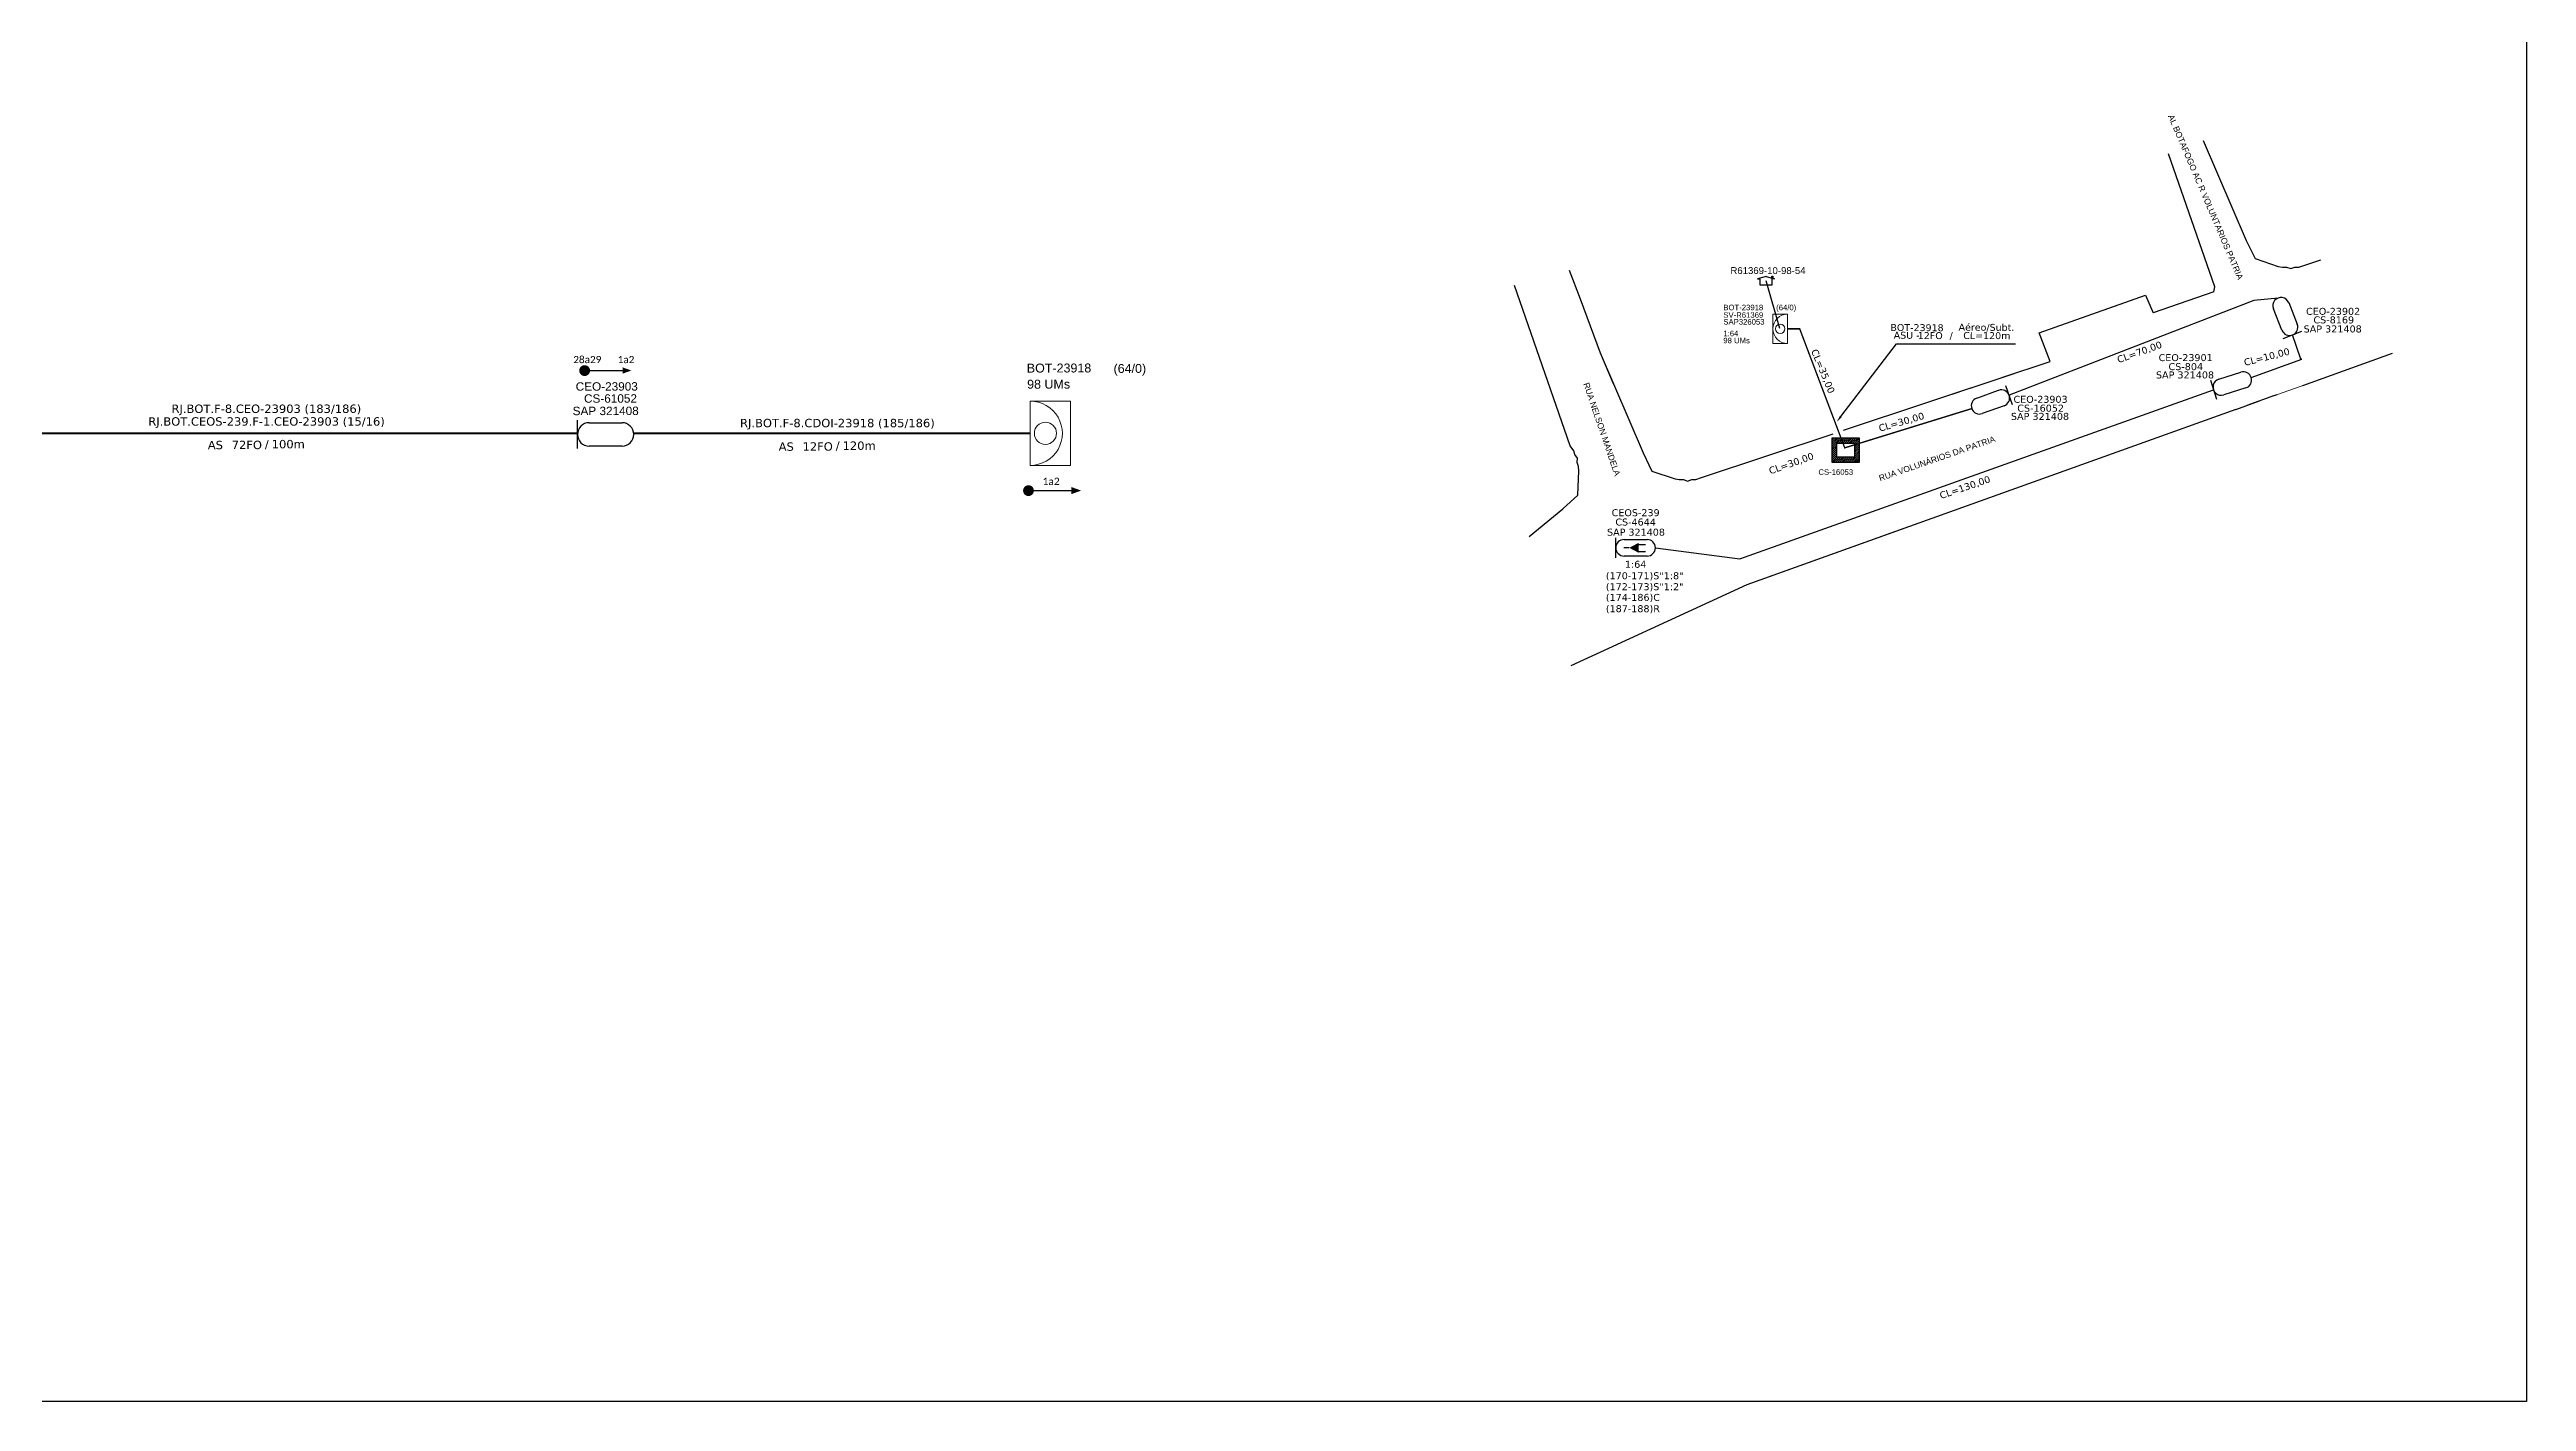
# Model space of a CAD drawing. Extents: x -264 to 577, y -3 to 591.
# Drawn here: x 33 to 577, y -3 to 294 of the extents above; entities that cross this region are included whole.
import ezdxf
from ezdxf import colors
from ezdxf.entities.mleader import LeaderData, LeaderLine
from ezdxf.enums import TextEntityAlignment as Align
from ezdxf.math import Vec2, Vec3

# ---------------------------------------------------------------- set-up
doc = ezdxf.new("R2010")
doc.units = 0
for name, color, linetype in [('10.1-Caixas Subterrâneas', 5, 'Continuous'), ('20.4-CEOS', 1, 'Continuous'), ('20.5-CEO', 1, 'Continuous'), ('CAP a instalar', 1, 'Continuous'), ('celulas gpon', 7, 'Continuous'), ('label_cabos', 7, 'Continuous'), ('Legenda', 1, 'Continuous'), ('QUADRA', 7, 'Continuous'), ('SETA', 7, 'Continuous'), ('surveys', 7, 'Continuous'), ('surveys legendas', 7, 'Continuous')]:
    doc.layers.add(name, color=color, linetype=linetype)
for name, color, linetype, lineweight in [("20.0-LEGENDA DOS CDO'S", 1, 'Continuous', 0), ('20.1-CDO_INTERIOR', 1, 'Continuous', 0), ('20.2-CDO_POSTE', 1, 'Continuous', 5), ('40.1-ETIQUETAS', 1, 'Continuous', 20), ('Segmento Logradouro Texto', 238, 'Continuous', 0)]:
    doc.layers.add(name, color=color, linetype=linetype, lineweight=lineweight)
doc.layers.add('DROP DE CLIENTE', color=140, linetype='Continuous', plot=False)
doc.layers.add('EXTRA', color=50, linetype='Continuous', plot=False)
doc.styles.add('ARIAL', font='arial.ttf')
doc.styles.add('DIGICADE', font='arial.ttf')
doc.styles.add('siredit', font='verdana.ttf')
doc.linetypes.add('FENCELINE1', pattern='A,0.25,-0.1,[133,ltypeshp.shx,S=0.1,R=0,X=-0.1,Y=0],-0.1,1', length=1.45)

# ---------------------------------------------------------------- blocks, each defined once
blk = doc.blocks.new('CDOE-TEXTO PADRÃO')
at = {"layer": "20.0-LEGENDA DOS CDO'S", "color": 0, "style": 'ARIAL'}
for tag, p in [('CDO_N', (0.49, 7.39)), ('CORDOALHA', (0.5, 4.33)), ('SAP', (0.51, 1.67)), ('SPLITER_1', (0.59, -0.91)), ('SPLITER_2', (0.6, -3.55)), ('(XX-XX_F)S', (0.54, -8.29)), ('(XX-XX_L)S', (0.55, -10.83)), ('UMS', (0.55, -13.15))]:
    blk.add_attdef(tag, p, '', height=1.7, rotation=0.118, dxfattribs=at)
blk.add_attdef('FIBRAS_UTILIZADAS', text='', height=1.7, rotation=0.118, dxfattribs=at).set_placement((19.77, 7.43), align=Align.CENTER)
blk = doc.blocks.new('ETIQUETA_RS5F')
at = {"layer": '40.1-ETIQUETAS', "color": 0, "style": 'siredit'}
blk.add_text('/', height=1.5, dxfattribs=at).set_placement((1.58, -1.95), align=Align.MIDDLE_RIGHT)
for tag, p in [('ETIQUETA_R_PRIMARIA', (1.21, 4.1)), ('ETIQUETA_R_SECUNDARIA', (1.21, 2.1)), ('F_ATIVAS/F_MORTAS', (1.14, -4.24))]:
    blk.add_attdef(tag, text='', height=1.5, dxfattribs=at).set_placement(p, align=Align.MIDDLE_CENTER)
for tag, p in [('TIPO_CABO', (-6.58, -2.12)), ('CAP_CABO', (0.4, -2.09))]:
    blk.add_attdef(tag, text='', height=1.5, dxfattribs=at).set_placement(p, align=Align.MIDDLE_RIGHT)
blk.add_attdef('METROS', text='', height=1.5, dxfattribs=at).set_placement((2.14, -1.95), align=Align.MIDDLE_LEFT)
for tag, p in [('FUSÃO_1', (0.85, -8.39)), ('FUSÃO_2', (0.85, -10.6)), ('FUSÃO_3', (0.85, -12.93)), ('FUSÃO_4', (0.85, -15.14)), ('FUSÃO_5', (0.85, -17.16))]:
    blk.add_attdef(tag, text='', height=1.5, dxfattribs=at).set_placement(p, align=Align.CENTER)
blk = doc.blocks.new('*X71')
at = {"color": 0, "linetype": 'Continuous'}
for p, q in [((-1.25, 0.34099), (-0.49099, 1.1)), ((-1.25, 0.517767), (-0.667767, 1.1)), ((-1.25, 0.694544), (-0.844544, 1.1)), ((-1.25, 0.87132), (-1.02132, 1.1)), ((-1.25, 1.048097), (-1.198097, 1.1)), ((-1.25, 0.164214), (-0.8035, 0.610714)), ((-1.25, -0.012563), (-0.8035, 0.433937)), ((-1.25, -0.18934), (-0.8035, 0.25716)), ((-1.25, -0.366117), (-0.8035, 0.080383)), ((-0.789214, 0.625), (-0.314214, 1.1)), ((-0.612437, 0.625), (-0.137437, 1.1)), ((-0.43566, 0.625), (0.03934, 1.1)), ((-0.258883, 0.625), (0.216117, 1.1)), ((-0.082107, 0.625), (0.392893, 1.1)), ((0.09467, 0.625), (0.56967, 1.1)), ((0.271447, 0.625), (0.746447, 1.1)), ((0.448223, 0.625), (0.923223, 1.1)), ((0.625, 0.625), (1.1, 1.1)), ((0.801777, 0.625), (1.25, 1.073223)), ((0.8035, 0.449947), (1.25, 0.896447)), ((0.8035, 0.27317), (1.25, 0.71967)), ((0.8035, 0.096393), (1.25, 0.542893)), ((0.8035, -0.080383), (1.25, 0.366117)), ((0.8035, -0.25716), (1.25, 0.18934)), ((0.8035, -0.433937), (1.25, 0.012563)), ((-1.25, -0.542893), (-0.8035, -0.096393)), ((-1.25, -0.71967), (-0.8035, -0.27317)), ((-1.25, -0.896447), (-0.8035, -0.449947)), ((-1.25, -1.073223), (-0.801777, -0.625)), ((-1.1, -1.1), (-0.625, -0.625)), ((-0.923223, -1.1), (-0.448223, -0.625)), ((-0.746447, -1.1), (-0.271447, -0.625)), ((-0.56967, -1.1), (-0.09467, -0.625)), ((-0.392893, -1.1), (0.082107, -0.625)), ((-0.216117, -1.1), (0.258883, -0.625)), ((-0.03934, -1.1), (0.43566, -0.625)), ((0.137437, -1.1), (0.612437, -0.625)), ((0.314214, -1.1), (0.789214, -0.625)), ((0.49099, -1.1), (1.25, -0.34099)), ((0.667767, -1.1), (1.25, -0.517767)), ((0.8035, -0.610714), (1.25, -0.164214)), ((0.844544, -1.1), (1.25, -0.694544)), ((1.02132, -1.1), (1.25, -0.87132)), ((1.198097, -1.1), (1.25, -1.048097))]:
    blk.add_line(p, q, dxfattribs=at)
blk = doc.blocks.new('MANHOLE_MQ')
at = {"color": 0, "linetype": 'Continuous'}
for p, q in [((0.0000062, 0.0000057), (-0.0000063, 0.0000057)), ((-0.0000063, 0.0000057), (-0.0000063, -0.0000053)), ((-0.000004, 0.0000033), (0.000004, 0.0000033)), ((-0.000004, -0.0000029), (-0.000004, 0.0000033)), ((0.000004, 0.0000033), (0.000004, -0.0000029)), ((0.0000062, -0.0000053), (0.0000062, 0.0000057)), ((-0.0000063, -0.0000053), (0.0000062, -0.0000053)), ((0.000004, -0.0000029), (-0.000004, -0.0000029)), ((0.000004, -0.0000029), (0.000004, -0.0000029))]:
    blk.add_line(p, q, dxfattribs=at)
at = {"color": 0, "linetype": 'Continuous', "xscale": 5e-06, "yscale": 5e-06, "zscale": 1e-05}
blk.add_blockref('*X71', (0, 0.0000002), dxfattribs=at)
blk = doc.blocks.new('*U166')
at = {"layer": '20.4-CEOS', "color": 7, "style": 'siredit'}
for tag, p in [('FIBRAS_SPLITTER', (0, 0)), ('FIBRAS_TOP_C', (0, -4.13)), ('RESERVA_FINAIS', (0, -5.46))]:
    blk.add_attdef(tag, p, '', height=1.01, dxfattribs=at)
for tag, p, flags in [('ID_ATIVIDADE', (0, -6.77), 3), ('FATOR', (0, -8.09), 1), ('QTDE', (0, -9.4), 1), ('FID', (0, -10.71), 1)]:
    blk.add_attdef(tag, p, '', height=1.01, dxfattribs=dict(at, flags=flags))
blk = doc.blocks.new('*U168')
at = {"layer": '20.4-CEOS', "color": 7, "style": 'siredit'}
blk.add_attdef('FIBRAS_SPLITTER', (0, 0), '', height=1.01, dxfattribs=at)
for tag, p, flags in [('QTDE', (0, -4.11), 1), ('ID_ATIVIDADE', (0, -1.48), 3), ('FATOR', (0, -2.79), 1), ('FID', (0, -5.42), 1)]:
    blk.add_attdef(tag, p, '', height=1.01, dxfattribs=dict(at, flags=flags))
blk = doc.blocks.new('CDOI_CT_ESQ')
at = {"layer": '20.1-CDO_INTERIOR', "color": 0, "lineweight": 18}
blk.add_lwpolyline([(-2.12, -2.13), (-2.12, 2.12), (0, 2.12), (0.01, -2.13)], close=True, dxfattribs=at)
blk.add_circle((-1.06, 0), 0.68, dxfattribs=at)
blk.add_arc((0.01, 0), 2.13, 90.0276, 270.0276, dxfattribs=at)
at = {"layer": "20.0-LEGENDA DOS CDO'S", "color": 0, "style": 'ARIAL'}
for tag, p in [('SAP', (-9.3, 0.61)), ('CDO_N', (-9.3, 2.69)), ('SURVEY', (-9.3, 1.6)), ('1:XX', (-9.31, -1.08)), ('UMS', (-9.31, -2.09))]:
    blk.add_attdef(tag, p, '', height=0.68, rotation=359.9724, dxfattribs=at)
blk.add_attdef('FIBRAS_UTILIZADAS', text='', height=0.68, rotation=359.9724, dxfattribs=at).set_placement((-1.59, 2.69), align=Align.CENTER)
blk = doc.blocks.new('LEGENDA DOS CABOS')
at = {"layer": 'EXTRA', "color": 0, "style": 'siredit'}
for tag, p in [('ID', (4.6, 0.97)), ('XX', (9.03, 0.97))]:
    blk.add_attdef(tag, text='', height=0.48, rotation=359.69, dxfattribs=at).set_placement(p, align=Align.MIDDLE_CENTER)
at = {"layer": 'Legenda', "color": 0, "style": 'siredit'}
for tag, p in [('TIPO_CABO', (1.31, 0)), ('CABO', (4.69, -0.05)), ('/', (6.81, -0.05)), ('METROS', (10.03, -0.05))]:
    blk.add_attdef(tag, text='', height=0.8, rotation=359.69, dxfattribs=at).set_placement(p, align=Align.MIDDLE_CENTER)
blk = doc.blocks.new('SURVEY_SURVEY')
for p, q in [((0, 0.0000127), (-0.0000126, 0.000009)), ((-0.0000126, 0.000009), (-0.0000086, 0.000009)), ((-0.0000086, 0), (-0.0000086, 0.000009)), ((0.0000086, 0), (-0.0000086, 0)), ((0, 0.0000127), (0.0000126, 0.000009)), ((0.0000084, 0.0000132), (0.0000098, 0.0000132)), ((0.0000084, 0.0000103), (0.0000084, 0.0000132)), ((0.0000126, 0.000009), (0.0000086, 0.000009)), ((0.0000086, 0.000009), (0.0000086, 0)), ((0.0000098, 0.0000132), (0.0000098, 0.0000099))]:
    blk.add_line(p, q)

msp = doc.modelspace()

# ---------------------------------------------------------------- linework, layer by layer
msp.add_lwpolyline([(-264.15, 591.41), (576.85, 591.41), (576.85, -2.59), (-264.15, -2.59)], close=True)
at = {"const_width": 1.19, "elevation": 2.1}
for points in [[(150.11, 224.45, -1), (150.47, 223.32, -1)], [(247.2, 197.51, 1), (248.38, 197.51, 1)]]:
    msp.add_lwpolyline(points, format="xyb", close=True, dxfattribs=at)
at = {"layer": '20.4-CEOS', "color": 5}
for p, q in [((148.72, 206.76), (148.72, 212.96)), ((151.29, 212.43), (158.51, 212.43)), ((158.51, 207.28), (151.29, 207.28))]:
    msp.add_line(p, q, dxfattribs=at)
at = {"layer": '20.4-CEOS', "color": 7}
for p, q in [((378.62, 186.75), (383.69, 186.75)), ((383.69, 183.14), (378.62, 183.14))]:
    msp.add_line(p, q, dxfattribs=at)
for points in [[(376.82, 182.77), (376.82, 187.13)], [(381.76, 185.66), (383.3, 185.66)], [(379.76, 184.95), (378.54, 184.95)], [(381.76, 184.16), (383.3, 184.16)]]:
    msp.add_lwpolyline(points, dxfattribs=at)
msp.add_lwpolyline([(379.76, 184.95, 0, 2.23, 0), (381.85, 184.95, 2.23, 2.23, 0)], format="xyseb", dxfattribs=at)
at = {"layer": '20.4-CEOS', "color": 5}
for centre, start, end in [((151.29, 209.86), 90, 270), ((158.51, 209.86), 270, 90)]:
    msp.add_arc(centre, 2.57, start, end, dxfattribs=at)
at = {"layer": '20.4-CEOS', "color": 7}
for centre, start, end in [((378.62, 184.95), 90, 270), ((383.69, 184.95), 270, 90)]:
    msp.add_arc(centre, 1.81, start, end, dxfattribs=at)
at = {"layer": '20.5-CEO', "color": 7}
for p, q in [((523.12, 232.74), (521.25, 237.47)), ((524.63, 238.81), (526.5, 234.07)), ((509.27, 222), (514.12, 223.53)), ((515.21, 220.06), (510.35, 218.54))]:
    msp.add_line(p, q, dxfattribs=at)
at = {"layer": '20.5-CEO', "color": 5}
for p, q in [((456.1, 217.85), (460.89, 219.55)), ((462.11, 216.13), (457.31, 214.43))]:
    msp.add_line(p, q, dxfattribs=at)
at = {"layer": '20.5-CEO', "color": 7}
for points in [[(523.44, 230.92), (527.51, 232.52)], [(507.42, 221.81), (508.73, 217.64)]]:
    msp.add_lwpolyline(points, dxfattribs=at)
at = {"layer": '20.5-CEO', "color": 5}
msp.add_lwpolyline([(463.94, 216.39), (462.48, 220.51)], dxfattribs=at)
at = {"layer": '20.5-CEO', "color": 7}
for centre, start, end in [((522.94, 238.14), 21.5355, 201.5355), ((524.81, 233.41), 201.5355, 21.5355), ((514.67, 221.8), 287.4426, 107.4426), ((509.81, 220.27), 107.4426, 287.4426)]:
    msp.add_arc(centre, 1.81, start, end, dxfattribs=at)
at = {"layer": '20.5-CEO', "color": 5}
for centre, start, end in [((456.7, 216.14), 109.5557, 289.5557), ((461.5, 217.84), 289.5557, 109.5557)]:
    msp.add_arc(centre, 1.81, start, end, dxfattribs=at)
at = {"layer": '40.1-ETIQUETAS', "color": 1}
msp.add_line((248.17, 203.05, 2.1), (248.17, 217.17, 2.1), dxfattribs=at)
at = {"layer": '40.1-ETIQUETAS', "color": 1, "elevation": 2.1}
msp.add_lwpolyline([(248.17, 217.17), (257.03, 217.17), (257.03, 203.02), (248.17, 203.02)], close=True, dxfattribs=at)
at = {"layer": '40.1-ETIQUETAS', "color": 1}
for centre, major_axis, start_param, end_param in [((248.17, 210.11, 2.1), (-4.99, 4.99), 2.356194, 5.497787), ((251.52, 210.11, 2.1), (1.72, 1.72), 3.926991, 10.210176)]:
    msp.add_ellipse(centre, major_axis=major_axis, ratio=1, start_param=start_param, end_param=end_param, dxfattribs=at)
at = {"layer": 'CAP a instalar', "color": 7, "ltscale": 5}
for p, q in [((522.27, 239.83), (516.98, 239.27)), ((516.98, 239.27), (463.21, 218.45)), ((527.3, 226.36), (525.47, 231.72)), ((516.4, 222.34), (527.53, 226.39)), ((404.05, 182.52), (508.09, 219.65)), ((385.5, 184.95), (404.05, 182.52))]:
    msp.add_line(p, q, dxfattribs=at)
at = {"layer": 'CAP a instalar', "ltscale": 5}
msp.add_line((527.53, 226.39), (527.3, 226.36), dxfattribs=at)
at = {"layer": 'CAP a instalar', "color": 1, "ltscale": 5, "const_width": 0.303}
msp.add_lwpolyline([(454.99, 215.53), (427.09, 206.91), (417.2, 233.06), (414.53, 233.06)], dxfattribs=at)
at = {"layer": 'CAP a instalar', "color": 7, "linetype": 'FENCELINE1', "ltscale": 7, "const_width": 0.491, "elevation": 2.1}
msp.add_lwpolyline([(14.96, 210.1), (148.53, 210.1)], dxfattribs=at)
at = {"layer": 'CAP a instalar', "color": 1, "linetype": 'FENCELINE1', "ltscale": 7, "const_width": 0.491, "elevation": 2.1}
msp.add_lwpolyline([(160.89, 210.1), (248.17, 210.1)], dxfattribs=at)
at = {"layer": 'DROP DE CLIENTE'}
msp.add_lwpolyline([(412.82, 233.14), (409.83, 243.59)], dxfattribs=at)
at = {"layer": 'QUADRA', "color": 4}
for points in [[(505.84, 274.43), (515.3, 252.44), (517.23, 248.49), (522.34, 246.75), (523.24, 246.59), (524.15, 246.59), (525.08, 246.28), (525.97, 246.59), (526.87, 246.59), (528.13, 247.07), (531.66, 248.24)], [(508.17, 241.18), (508.25, 241.56), (508.42, 242.31), (508.42, 242.31), (508.42, 242.31), (498.19, 271.47)], [(366.57, 245.96), (368.97, 239.63), (373.35, 227.76), (376.23, 221.06)], [(357.78, 187.43), (365.18, 193.54), (368.44, 196.5), (368.68, 201.89), (368.58, 202.8), (368.32, 203.67), (368.37, 204.65), (367.81, 205.42), (367.56, 206.29), (366.75, 207.36), (354.54, 242.59)], [(461.6, 222.34), (472.19, 225.87), (469.84, 232.19), (493.17, 240.42)], [(508.17, 241.18), (494.88, 236.56)], [(373.35, 227.76), (382.81, 205.78), (384.73, 201.82), (389.84, 200.08), (390.74, 199.93), (391.65, 199.93), (392.58, 199.61), (393.47, 199.93), (394.38, 199.93), (395.64, 200.4), (399.17, 201.58)], [(426.82, 210.78), (464.3, 223.24)], [(547.32, 227.61), (527.64, 220.57)], [(521.53, 218.39), (515.44, 216.19)], [(522.01, 218.56), (521.42, 218.34)], [(513.01, 215.3), (405.6, 176.83)], [(518.16, 217.18), (512.93, 215.27)], [(395.64, 200.4), (424.56, 210.02)], [(441.11, 189.55), (405.6, 176.83), (404.62, 176.39)], [(405.57, 176.82), (366.89, 158.99)]]:
    msp.add_lwpolyline(points, dxfattribs=at)
at = {"layer": 'QUADRA'}
for points in [[(484.1, 237.22), (493.17, 240.42), (494.88, 236.56)], [(450.67, 218.71), (452.26, 219.24)], [(454.17, 219.87), (455.13, 220.19)]]:
    msp.add_lwpolyline(points, dxfattribs=at)
at = {"layer": 'SETA', "color": 4, "lineweight": 0}
msp.add_line((521.94, 218.53), (528.39, 220.84), dxfattribs=at)
at = {"layer": 'SETA', "elevation": 2.1}
for points in [[(150.29, 223.89), (159.33, 223.89)], [(247.79, 197.51), (257.99, 197.51)]]:
    msp.add_lwpolyline(points, dxfattribs=at)
at = {"layer": 'SETA'}
for points in [[(158.61, 224.6, 2.1), (160.54, 223.9, 2.1), (158.61, 223.2, 2.1)], [(257.17, 198.32, 2.1), (259.35, 197.52, 2.1), (257.17, 196.73, 2.1)]]:
    msp.add_solid(points, dxfattribs=at)

# ---------------------------------------------------------------- block references
at = {"layer": '10.1-Caixas Subterrâneas', "color": 30, "xscale": 484899.9388191768, "yscale": 484899.9388191768, "zscale": 484899.9388191768, "rotation": 180.0000000000618}
msp.add_blockref('MANHOLE_MQ', (427.3, 206.5), dxfattribs=at)
at = {"layer": '20.1-CDO_INTERIOR'}
ref = msp.add_blockref('CDOI_CT_ESQ', (414.53, 233.06), dxfattribs=dict(at, xscale=1.516318982030682, yscale=1.516318982030682, zscale=1.516318982030682))
ref.add_attrib('CDO_N', 'BOT-23918', (400.43, 237.14), dxfattribs={"layer": "20.0-LEGENDA DOS CDO'S", "height": 1.213, "rotation": 359.9724, "style": 'ARIAL'})
ref.add_attrib('FIBRAS_UTILIZADAS', '         (64/0)', dxfattribs={"layer": "20.0-LEGENDA DOS CDO'S", "height": 1.2131, "rotation": 359.9724, "style": 'ARIAL'}).set_placement((412.12, 237.14), align=Align.CENTER)
ref.add_attrib('SURVEY', 'SV-R61369', (400.43, 235.49), dxfattribs={"layer": "20.0-LEGENDA DOS CDO'S", "height": 1.213, "rotation": 359.9724, "style": 'ARIAL'})
ref.add_attrib('SAP', 'SAP326053', (400.43, 233.99), dxfattribs={"layer": "20.0-LEGENDA DOS CDO'S", "height": 1.213, "rotation": 359.9724, "style": 'ARIAL'})
ref.add_attrib('1:XX', '1:64', (400.42, 231.43), dxfattribs={"layer": "20.0-LEGENDA DOS CDO'S", "height": 1.213, "rotation": 359.9724, "style": 'ARIAL'})
ref.add_attrib('UMS', '98 UMs', (400.42, 229.89), dxfattribs={"layer": "20.0-LEGENDA DOS CDO'S", "height": 1.213, "rotation": 359.9724, "style": 'ARIAL'})
at = {"layer": '20.2-CDO_POSTE', "color": 5}
ref = msp.add_blockref('CDOE-TEXTO PADRÃO', (148.2, 212.1, 2.1), dxfattribs=dict(at, xscale=1.08822497291424, yscale=1.08822497291424, zscale=1.08822497291424))
ref.add_attrib('CDO_N', 'CEO-23903', (148.33, 219.46, 2.1), dxfattribs={"layer": "20.0-LEGENDA DOS CDO'S", "color": 0, "height": 1.85, "rotation": 0.118, "style": 'ARIAL'})
ref.add_attrib('CORDOALHA', 'CS-61052', (150.15, 216.82, 2.1), dxfattribs={"layer": "20.0-LEGENDA DOS CDO'S", "color": 0, "height": 1.85, "rotation": 0.118, "style": 'ARIAL'})
ref.add_attrib('SAP', 'SAP 321408', (147.66, 214.09, 2.1), dxfattribs={"layer": "20.0-LEGENDA DOS CDO'S", "color": 0, "height": 1.85, "rotation": 0.118, "style": 'ARIAL'})
at = {"layer": '20.4-CEOS', "color": 0, "lineweight": 0}
ref = msp.add_blockref('*U166', (374.62, 178.05), dxfattribs=dict(at, xscale=1.516318982030682, yscale=1.516318982030682, zscale=1.516318982030682))
ref.add_attrib('FIBRAS_SPLITTER', '(170-171)S"1:8"', (374.62, 178.05), dxfattribs={"color": 7, "height": 1.531, "style": 'siredit'})
ref.add_attrib('FIBRAS_TOP_C', '(174-186)C', (374.62, 173.29), dxfattribs={"color": 7, "height": 1.531, "style": 'siredit'})
ref.add_attrib('RESERVA_FINAIS', '(187-188)R', (374.62, 170.81), dxfattribs={"color": 7, "height": 1.531, "style": 'siredit'})
at = {"layer": '20.4-CEOS', "color": 0, "lineweight": 0, "xscale": 1.516318982030682, "yscale": 1.516318982030682, "zscale": 1.516318982030682}
msp.add_blockref('*U168', (374.62, 175.64), dxfattribs=at).add_auto_attribs({'FIBRAS_SPLITTER': '(172-173)S"1:2"'})
at = {"layer": '40.1-ETIQUETAS', "color": 1}
ref = msp.add_blockref('CDOE-TEXTO PADRÃO', (255.84, 210.32, 2.1), dxfattribs=dict(at, xscale=1.153446595680786, yscale=1.153446595680786, zscale=1.153446595680786))
ref.add_attrib('CDO_N', 'BOT-23918', (247.42, 223.45, 2.1), dxfattribs={"layer": "20.0-LEGENDA DOS CDO'S", "color": 0, "height": 1.961, "rotation": 0.118, "style": 'ARIAL'})
ref.add_attrib('CORDOALHA', '98 UMs', (247.49, 219.91, 2.1), dxfattribs={"layer": "20.0-LEGENDA DOS CDO'S", "color": 0, "height": 1.961, "rotation": 0.118, "style": 'ARIAL'})
ref.add_attrib('FIBRAS_UTILIZADAS', '           (64/0)', dxfattribs={"layer": "20.0-LEGENDA DOS CDO'S", "color": 0, "height": 1.9607, "rotation": 0.118, "style": 'ARIAL'}).set_placement((265.87, 223.36, 2.1), align=Align.CENTER)
at = {"layer": '40.1-ETIQUETAS', "color": 7}
ref = msp.add_blockref('ETIQUETA_RS5F', (78.96, 210.13, 2.1), dxfattribs=dict(at, xscale=1.226995923262876, yscale=1.226995923262876, zscale=1.226995923262876))
ref.add_attrib('ETIQUETA_R_PRIMARIA', 'RJ.BOT.F-8.CEO-23903 (183/186)', dxfattribs={"color": 0, "height": 1.8405, "style": 'siredit'}).set_placement((80.37, 215.5, 2.1), align=Align.MIDDLE_CENTER)
ref.add_attrib('ETIQUETA_R_SECUNDARIA', 'RJ.BOT.CEOS-239.F-1.CEO-23903 (15/16)', dxfattribs={"color": 0, "height": 1.8405, "style": 'siredit'}).set_placement((80.41, 212.71, 2.1), align=Align.MIDDLE_CENTER)
ref.add_attrib('TIPO_CABO', 'AS', dxfattribs={"color": 0, "height": 1.84, "style": 'siredit'}).set_placement((70.84, 207.53, 2.1), align=Align.MIDDLE_RIGHT)
ref.add_attrib('CAP_CABO', '72FO', dxfattribs={"color": 0, "height": 1.84, "style": 'siredit'}).set_placement((79.41, 207.56, 2.1), align=Align.MIDDLE_RIGHT)
ref.add_attrib('METROS', '100m', dxfattribs={"color": 0, "height": 1.84, "style": 'siredit'}).set_placement((81.55, 207.73, 2.1), align=Align.MIDDLE_LEFT)
at = {"layer": '40.1-ETIQUETAS', "color": 1}
ref = msp.add_blockref('ETIQUETA_RS5F', (204.36, 209.78, 2.1), dxfattribs=dict(at, xscale=1.226995923262876, yscale=1.226995923262876, zscale=1.226995923262876))
ref.add_attrib('ETIQUETA_R_SECUNDARIA', 'RJ.BOT.F-8.CDOI-23918 (185/186)', dxfattribs={"color": 0, "height": 1.8405, "style": 'siredit'}).set_placement((205.81, 212.36, 2.1), align=Align.MIDDLE_CENTER)
ref.add_attrib('TIPO_CABO', 'AS', dxfattribs={"color": 0, "height": 1.84, "style": 'siredit'}).set_placement((196.24, 207.19, 2.1), align=Align.MIDDLE_RIGHT)
ref.add_attrib('CAP_CABO', '12FO', dxfattribs={"color": 0, "height": 1.84, "style": 'siredit'}).set_placement((204.81, 207.21, 2.1), align=Align.MIDDLE_RIGHT)
ref.add_attrib('METROS', '120m', dxfattribs={"color": 0, "height": 1.84, "style": 'siredit'}).set_placement((206.95, 207.39, 2.1), align=Align.MIDDLE_LEFT)
at = {"layer": 'label_cabos', "color": 0, "lineweight": 0}
ref = msp.add_blockref('LEGENDA DOS CABOS', (436.54, 230.85), dxfattribs=dict(at, xscale=1.516318982030682, yscale=1.516318982030682, zscale=1.516318982030682))
ref.add_attrib('ID', 'BOT-23918', dxfattribs={"color": 0, "height": 1.516, "rotation": 359.69, "style": 'siredit'}).set_placement((442.97, 233.32), align=Align.MIDDLE_CENTER)
ref.add_attrib('CABO', '12FO', dxfattribs={"color": 0, "height": 1.516, "rotation": 359.69, "style": 'siredit'}).set_placement((445.88, 231.57), align=Align.MIDDLE_CENTER)
ref.add_attrib('METROS', 'CL=120m', dxfattribs={"color": 0, "height": 1.516, "rotation": 359.69, "style": 'siredit'}).set_placement((458.31, 231.57), align=Align.MIDDLE_CENTER)
ref.add_attrib('XX', 'Aéreo/Subt.', dxfattribs={"color": 0, "height": 1.5163, "rotation": 359.69, "style": 'siredit'}).set_placement((458.23, 233.39), align=Align.MIDDLE_CENTER)
ref.add_attrib('/', '/', dxfattribs={"color": 0, "height": 1.52, "rotation": 359.69, "style": 'siredit'}).set_placement((450.47, 231.57), align=Align.MIDDLE_CENTER)
ref.add_attrib('TIPO_CABO', 'ASU -', dxfattribs={"color": 0, "height": 1.516, "rotation": 359.69, "style": 'siredit'}).set_placement((440.69, 231.64), align=Align.MIDDLE_CENTER)
at = {"layer": 'surveys', "color": 255, "xscale": 150762.8208373057, "yscale": 150762.8208373057, "zscale": 150762.8208373057}
msp.add_blockref('SURVEY_SURVEY', (409.8, 242.66), dxfattribs=at)

# ---------------------------------------------------------------- texts
at = {"attachment_point": 5}
for s, insert, char_height, width in [('\\C7;\\fCalibri|b0|i0|c0|p34;28a29', (150.88, 226.3, 2.1), 1.5779, 26.6762), ('\\C7;\\fCalibri|b0|i0|c0|p34;1a2', (159.38, 226.3, 2.1), 1.5779, 26.6762), ('\\C7;\\fCalibri|b0|i0|c0|p34;1a2', (252.76, 199.54, 2.1), 1.6139, 30.0926)]:
    msp.add_mtext(s, dxfattribs=dict(at, insert=insert, char_height=char_height, width=width))
at = {"layer": '10.1-Caixas Subterrâneas', "color": 30, "style": 'ARIAL'}
msp.add_text('CS-16053', height=1.213, dxfattribs=at).set_placement((421.31, 200.98))
at = {"layer": '20.4-CEOS', "color": 7, "style": 'siredit'}
for s, p in [('CEO-23902', (534.38, 237.67)), ('CEO-23901', (501.98, 227.5)), ('CEOS-239', (381.16, 193.43)), ('CS-4644', (381.16, 191.38)), ('SAP 321408', (381.24, 189.15)), ('1:64', (381.16, 182.09))]:
    msp.add_text(s, height=1.531, dxfattribs=at).set_placement(p, align=Align.TOP_CENTER)
at = {"layer": '20.4-CEOS', "color": 5, "style": 'siredit'}
msp.add_text('CEO-23903', height=1.531, dxfattribs=at).set_placement((470.11, 218.34), align=Align.TOP_CENTER)
at = {"layer": '20.5-CEO', "color": 7, "style": 'siredit'}
for s, p in [('CS-8169', (534.52, 235.79)), ('SAP 321408', (534.28, 233.8)), ('SAP 321408', (501.84, 223.7)), ('CS-804', (502.01, 225.52))]:
    msp.add_text(s, height=1.537, dxfattribs=at).set_placement(p, align=Align.TOP_CENTER)
at = {"layer": '20.5-CEO', "color": 5, "style": 'siredit'}
for s, p in [('SAP 321408', (469.99, 214.59)), ('CS-16052', (470.13, 216.39))]:
    msp.add_text(s, height=1.537, dxfattribs=at).set_placement(p, align=Align.TOP_CENTER)
at = {"layer": 'celulas gpon', "style": 'siredit'}
for s, rotation, p in [('CL=35,00', 292.3933, (419.67, 228.22)), ('CL=70,00', 19.7633, (487.25, 225.5)), ('CL=10,00', 14.3542, (515, 224.89)), ('CL=30,00', 16.0788, (434.8, 210.45)), ('CL=30,00', 19.5262, (410.75, 201.07)), ('CL=130,00', 18.9168, (448.24, 195.65))]:
    msp.add_text(s, height=1.516, rotation=rotation, dxfattribs=at).set_placement(p)
at = {"layer": 'Segmento Logradouro Texto', "color": 5, "linetype": 'Continuous', "char_height": 1.3268, "attachment_point": 1, "style": 'DIGICADE'}
for s, insert, width, rotation in [('\\fArial|b0|i0|c0|p34;\\W1.0000000000;\\T1.0000000000;\\o\\lAL BOTAFOGO AC R VOLUNTARIOS PATRIA', (499.29, 280.31), 39.7626, 293.1056), ('\\fArial|b0|i0|c0|p34;\\W1.0000000000;\\T1.0000000000;\\o\\lRUA NELSON MANDELA', (370.9, 221.4), 21.9009, 288.8163), ('\\o\\l\\fArial|b0|i0|c0|p34;\\T1.0000000000;\\W1.0000000000;RUA VOLUNÁRIOS DA PATRIA', (434.44, 200.82), 27.5621, 18.9713)]:
    msp.add_mtext(s, dxfattribs=dict(at, insert=insert, width=width, rotation=rotation))
at = {"layer": 'surveys legendas', "color": 0, "style": 'ARIAL'}
msp.add_text('R61369-10-98-54', height=1.5076, dxfattribs=at).set_placement((401.98, 245.1))

# ---------------------------------------------------------------- leaders
at = {"layer": 'SETA', "lineweight": 0}
ml = msp.add_multileader_mtext('Standard', dxfattribs=at)
ml.set_content('', color=256)
ml.set_leader_properties()
ml.build(insert=Vec2(0, 0))
ml.multileader.update_dxf_attribs({"text_right_attachment_type": 6, "dogleg_length": 0.546, "arrow_head_size": 1.52})
ctx = ml.context
ctx.base_point, ctx.char_height, ctx.arrow_head_size, ctx.landing_gap_size, ctx.plane_origin, ctx.plane_x_axis = Vec3(468.52, 241.46), 0.273, 1.52, 0.136, Vec3(892100.35, -14731561.62), Vec3(-1, 0)
ctx.right_attachment = 6
notes = []
notes.append((ctx, [(0, (1, 1, 0), (438.45, 229.74), (1, 0), 26.13, [(0, [(425.33, 212.61)], 0, [])])]))
ctx.mtext.insert = Vec3(464.72, 229.88)
for ctx, leaders in notes:
    for number, flags, end, landing, length, lines in leaders:
        leader = LeaderData()
        leader.index, (leader.has_last_leader_line, leader.has_dogleg_vector, leader.attachment_direction) = number, flags
        leader.last_leader_point, leader.dogleg_vector, leader.dogleg_length = Vec3(end), Vec3(landing), length
        for number, points, colour, breaks in lines:
            line = LeaderLine()
            line.index, line.vertices, line.color, line.breaks = number, Vec3.list(points), colors.encode_raw_color(colour), breaks
            leader.lines.append(line)
        ctx.leaders.append(leader)

doc.saveas('drawing.dxf')
